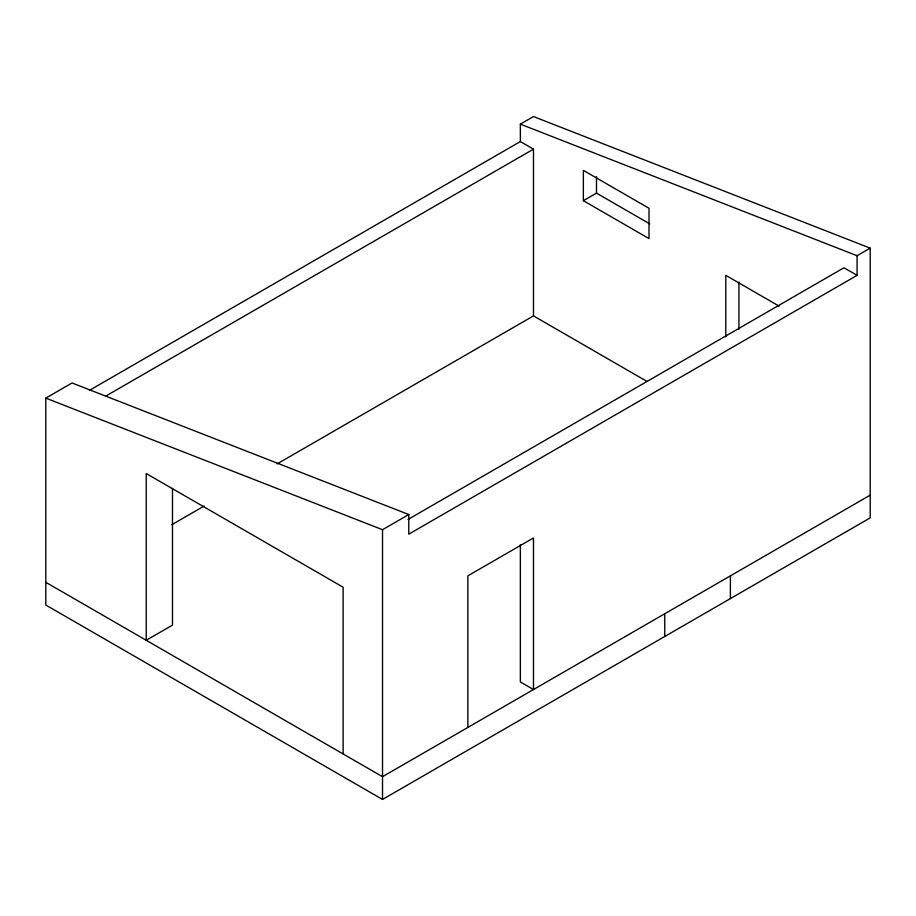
<?xml version="1.0" encoding="UTF-8"?>
<svg xmlns="http://www.w3.org/2000/svg" width="916" height="916" viewBox="0 0 916 916"><rect width="100%" height="100%" fill="white"/><g stroke="black" fill="none" stroke-linecap="round" stroke-linejoin="round"><path stroke-width="1.37" d="M45.8 398.128L72.055 382.968L408.776 514.54L408.776 534.165L857.078 275.338L857.078 255.724L870.2 248.144L870.2 517.872L382.522 799.439L45.8 605.029L45.8 398.128L382.522 529.7L408.776 514.54M89.39 390.388L520.357 141.579L520.357 124.141L533.478 116.561L870.2 248.144M106.233 395.827L533.478 149.148L533.478 315.894L277.136 463.897M583.366 200.696L649.009 238.584L649.009 208.264L583.366 170.376L583.366 200.696L596.499 193.116L649.742 223.859M171.864 524.673L204.073 506.079M408.032 519.441L843.945 267.77L857.078 275.338M870.2 495.144L382.522 776.699L45.8 582.301M520.357 124.141L857.078 255.724M520.357 141.579L533.478 149.148M779.047 306.093L725.804 275.35L725.804 336.836M533.478 315.894L646.902 381.377M738.926 282.071L738.926 329.256M730.395 575.855L730.395 598.595M664.753 613.754L664.753 636.483M596.499 176.57L596.499 193.116M520.357 544.677L520.357 681.962L533.478 689.542L533.478 537.955L467.847 575.855L467.847 727.43M382.522 529.7L382.522 799.439M343.134 753.96L343.134 587.225L146.228 473.538L146.228 640.273L172.483 625.124L172.483 488.308"/></g></svg>
